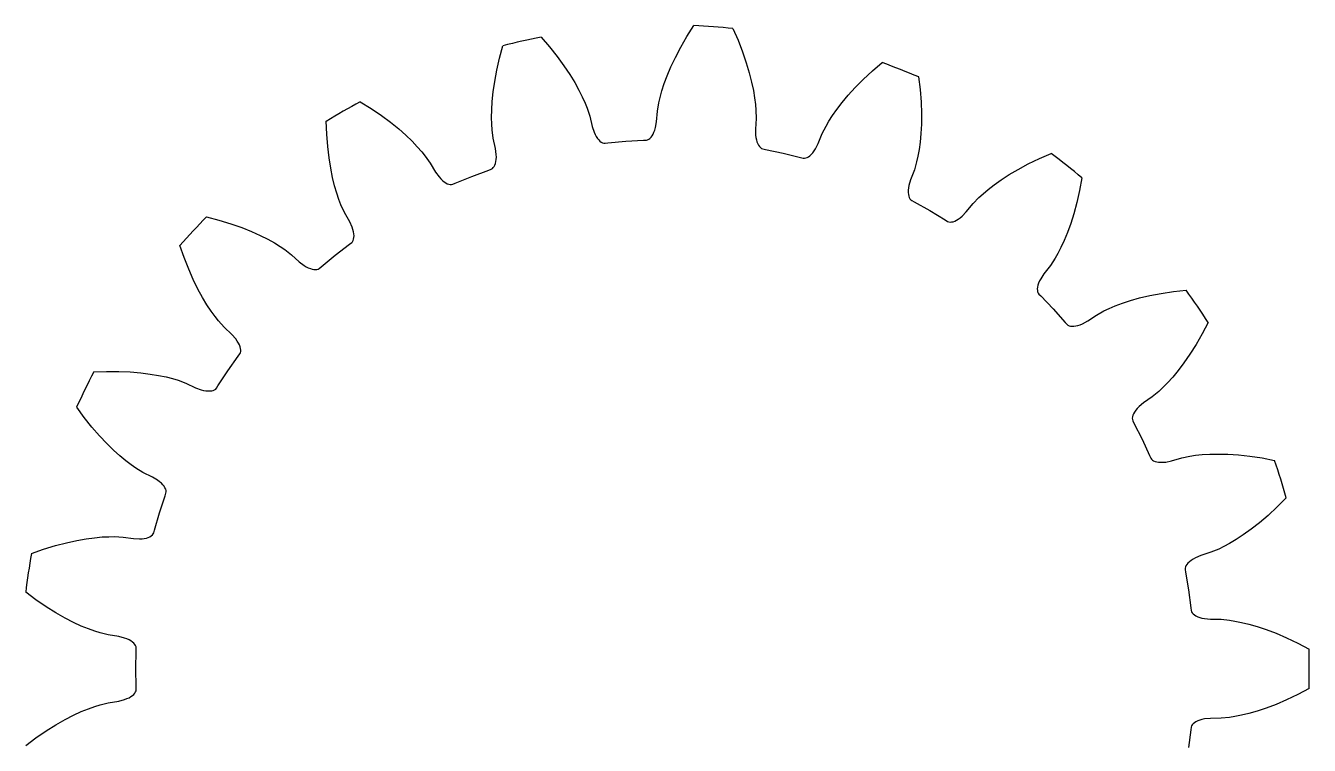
# Model space of a CAD drawing. Extents: x -11.4 to 11.5, y -11.5 to 11.5.
# Drawn here: x -11.42 to 11.5, y -1.37 to 11.49 of the extents above; entities that cross this region are included whole.
import ezdxf

# ---------------------------------------------------------------- set-up
doc = ezdxf.new("R2010")
doc.units = 0

msp = doc.modelspace()

# ---------------------------------------------------------------- linework, layer by layer
at = {"layer": 'layer0'}
for p, q in [((0.388, 11.296), (0.51, 11.489)), ((-2.216, 11.284), (-2.067, 11.112)), ((0.277, 11.103), (0.388, 11.296)), ((1.208, 11.436), (1.3, 11.228)), ((-2.959, 10.909), (-2.899, 11.129)), ((-2.067, 11.112), (-1.928, 10.938)), ((0.182, 10.922), (0.277, 11.103)), ((1.3, 11.228), (1.381, 11.02)), ((1.381, 11.02), (1.448, 10.827)), ((-3.008, 10.691), (-2.959, 10.909)), ((-1.928, 10.938), (-1.808, 10.773)), ((-1.808, 10.773), (-1.704, 10.617)), ((0.102, 10.753), (0.182, 10.922)), ((1.448, 10.827), (1.501, 10.648)), ((3.7, 10.68), (3.873, 10.828)), ((-3.045, 10.491), (-3.008, 10.691)), ((-1.704, 10.617), (-1.615, 10.471)), ((-0.017, 10.453), (0.036, 10.595)), ((0.036, 10.595), (0.102, 10.753)), ((1.501, 10.648), (1.543, 10.482)), ((3.537, 10.528), (3.7, 10.68)), ((4.525, 10.572), (4.552, 10.346)), ((-3.072, 10.305), (-3.045, 10.491)), ((-1.615, 10.471), (-1.541, 10.338)), ((-1.541, 10.338), (-1.48, 10.216)), ((-0.091, 10.208), (-0.059, 10.323)), ((-0.059, 10.323), (-0.017, 10.453)), ((1.543, 10.482), (1.575, 10.333)), ((1.575, 10.333), (1.597, 10.199)), ((3.267, 10.245), (3.393, 10.383)), ((3.393, 10.383), (3.537, 10.528)), ((4.552, 10.346), (4.568, 10.124)), ((-5.444, 10.13), (-5.251, 10.009)), ((-3.097, 9.983), (-3.088, 10.135)), ((-3.088, 10.135), (-3.072, 10.305)), ((-1.48, 10.216), (-1.431, 10.107)), ((-1.431, 10.107), (-1.394, 10.014)), ((-0.14, 9.961), (-0.114, 10.11)), ((-0.114, 10.11), (-0.091, 10.208)), ((1.597, 10.199), (1.612, 10.08)), ((3.065, 9.993), (3.157, 10.114)), ((3.157, 10.114), (3.267, 10.245)), ((4.568, 10.124), (4.575, 9.92)), ((-5.251, 10.009), (-5.067, 9.884)), ((-5.067, 9.884), (-4.903, 9.762)), ((-3.099, 9.847), (-3.097, 9.983)), ((-1.394, 10.014), (-1.347, 9.871)), ((-1.347, 9.871), (-1.303, 9.686)), ((-0.155, 9.772), (-0.14, 9.961)), ((1.612, 10.08), (1.62, 9.98)), ((1.62, 9.98), (1.623, 9.829)), ((2.922, 9.781), (2.986, 9.882)), ((2.986, 9.882), (3.065, 9.993)), ((4.575, 9.92), (4.573, 9.732)), ((-6.043, 9.552), (-6.051, 9.78)), ((-4.903, 9.762), (-4.757, 9.643)), ((-4.757, 9.643), (-4.63, 9.53)), ((-3.096, 9.727), (-3.099, 9.847)), ((-3.089, 9.627), (-3.096, 9.727)), ((-3.07, 9.478), (-3.089, 9.627)), ((-1.303, 9.686), (-1.269, 9.587)), ((-0.187, 9.624), (-0.174, 9.669)), ((-0.174, 9.669), (-0.155, 9.772)), ((1.623, 9.829), (1.61, 9.64)), ((1.61, 9.64), (1.613, 9.535)), ((2.803, 9.56), (2.871, 9.694)), ((2.871, 9.694), (2.922, 9.781)), ((4.573, 9.732), (4.565, 9.562)), ((-6.026, 9.33), (-6.043, 9.552)), ((-4.63, 9.53), (-4.52, 9.425)), ((-4.52, 9.425), (-4.426, 9.326)), ((-3.029, 9.292), (-3.07, 9.478)), ((-1.269, 9.587), (-1.25, 9.545)), ((-1.25, 9.545), (-1.23, 9.507)), ((-1.23, 9.507), (-1.209, 9.475)), ((-1.209, 9.475), (-1.187, 9.448)), ((-1.187, 9.448), (-1.165, 9.426)), ((-1.165, 9.426), (-1.142, 9.409)), ((-1.142, 9.409), (-1.12, 9.397)), ((-1.12, 9.397), (-1.097, 9.391)), ((-1.027, 9.394), (-0.706, 9.424)), ((-0.706, 9.424), (-0.385, 9.442)), ((-0.385, 9.442), (-0.337, 9.444)), ((-0.337, 9.444), (-0.315, 9.449)), ((-0.315, 9.449), (-0.294, 9.459)), ((-0.294, 9.459), (-0.273, 9.474)), ((-0.273, 9.474), (-0.253, 9.495)), ((-0.253, 9.495), (-0.234, 9.52)), ((-0.234, 9.52), (-0.217, 9.55)), ((-0.217, 9.55), (-0.201, 9.585)), ((-0.201, 9.585), (-0.187, 9.624)), ((1.613, 9.535), (1.619, 9.489)), ((1.619, 9.489), (1.627, 9.448)), ((1.627, 9.448), (1.638, 9.411)), ((1.638, 9.411), (1.651, 9.378)), ((2.732, 9.384), (2.803, 9.56)), ((4.55, 9.41), (4.532, 9.275)), ((4.565, 9.562), (4.55, 9.41)), ((-6.002, 9.127), (-6.026, 9.33)), ((-4.426, 9.326), (-4.347, 9.236)), ((-4.347, 9.236), (-4.284, 9.158)), ((-3.016, 9.188), (-3.029, 9.292)), ((-3.015, 9.142), (-3.016, 9.188)), ((-1.097, 9.391), (-1.075, 9.389)), ((-1.075, 9.389), (-1.027, 9.394)), ((1.651, 9.378), (1.665, 9.351)), ((1.665, 9.351), (1.682, 9.328)), ((1.682, 9.328), (1.7, 9.31)), ((1.7, 9.31), (1.72, 9.297)), ((1.72, 9.297), (1.74, 9.289)), ((1.74, 9.289), (1.788, 9.279)), ((1.788, 9.279), (2.103, 9.213)), ((2.103, 9.213), (2.416, 9.136)), ((2.582, 9.166), (2.608, 9.189)), ((2.608, 9.189), (2.633, 9.218)), ((2.633, 9.218), (2.659, 9.252)), ((2.659, 9.252), (2.684, 9.291)), ((2.684, 9.291), (2.732, 9.384)), ((4.532, 9.275), (4.511, 9.157)), ((6.684, 9.115), (6.893, 9.205)), ((-5.973, 8.942), (-6.002, 9.127)), ((-5.939, 8.774), (-5.973, 8.942)), ((-4.284, 9.158), (-4.196, 9.035)), ((-4.196, 9.035), (-4.1, 8.872)), ((-3.086, 8.937), (-3.069, 8.953)), ((-3.069, 8.953), (-3.053, 8.973)), ((-3.053, 8.973), (-3.04, 8.998)), ((-3.04, 8.998), (-3.03, 9.028)), ((-3.03, 9.028), (-3.022, 9.061)), ((-3.022, 9.061), (-3.017, 9.099)), ((-3.017, 9.099), (-3.015, 9.142)), ((2.416, 9.136), (2.462, 9.124)), ((2.462, 9.124), (2.484, 9.122)), ((2.484, 9.122), (2.508, 9.126)), ((2.508, 9.126), (2.532, 9.134)), ((2.532, 9.134), (2.557, 9.147)), ((2.557, 9.147), (2.582, 9.166)), ((4.489, 9.059), (4.448, 8.914)), ((4.511, 9.157), (4.489, 9.059)), ((6.303, 8.922), (6.483, 9.018)), ((6.483, 9.018), (6.684, 9.115)), ((-5.902, 8.627), (-5.939, 8.774)), ((-4.1, 8.872), (-4.038, 8.787)), ((-4.038, 8.787), (-4.008, 8.752)), ((-4.008, 8.752), (-3.978, 8.723)), ((-3.978, 8.723), (-3.948, 8.698)), ((-3.75, 8.674), (-3.452, 8.797)), ((-3.452, 8.797), (-3.151, 8.909)), ((-3.151, 8.909), (-3.105, 8.926)), ((-3.105, 8.926), (-3.086, 8.937)), ((4.38, 8.737), (4.352, 8.636)), ((4.448, 8.914), (4.38, 8.737)), ((5.874, 8.646), (5.998, 8.734)), ((5.998, 8.734), (6.142, 8.827)), ((6.142, 8.827), (6.303, 8.922)), ((7.441, 8.769), (7.399, 8.545)), ((-5.864, 8.496), (-5.902, 8.627)), ((-5.826, 8.383), (-5.864, 8.496)), ((-3.948, 8.698), (-3.919, 8.679)), ((-3.919, 8.679), (-3.891, 8.664)), ((-3.891, 8.664), (-3.865, 8.655)), ((-3.865, 8.655), (-3.84, 8.65)), ((-3.84, 8.65), (-3.816, 8.65)), ((-3.816, 8.65), (-3.794, 8.655)), ((-3.794, 8.655), (-3.75, 8.674)), ((4.34, 8.548), (4.339, 8.51)), ((4.339, 8.51), (4.342, 8.475)), ((4.344, 8.59), (4.34, 8.548)), ((4.352, 8.636), (4.344, 8.59)), ((5.601, 8.417), (5.675, 8.485)), ((5.675, 8.485), (5.766, 8.562)), ((5.766, 8.562), (5.874, 8.646)), ((7.399, 8.545), (7.349, 8.327)), ((-5.789, 8.289), (-5.826, 8.383)), ((-5.727, 8.152), (-5.789, 8.289)), ((4.342, 8.475), (4.348, 8.444)), ((4.348, 8.444), (4.357, 8.418)), ((4.357, 8.418), (4.369, 8.395)), ((4.369, 8.395), (4.384, 8.377)), ((4.384, 8.377), (4.401, 8.363)), ((4.401, 8.363), (4.443, 8.34)), ((4.443, 8.34), (4.725, 8.184)), ((5.376, 8.161), (5.496, 8.309)), ((5.496, 8.309), (5.601, 8.417)), ((7.349, 8.327), (7.296, 8.13)), ((-8.188, 8.075), (-7.968, 8.017)), ((-5.633, 7.986), (-5.727, 8.152)), ((4.725, 8.184), (5.001, 8.018)), ((5.2, 8.012), (5.233, 8.032)), ((5.233, 8.032), (5.267, 8.057)), ((5.267, 8.057), (5.303, 8.087)), ((5.303, 8.087), (5.376, 8.161)), ((7.296, 8.13), (7.239, 7.952)), ((-7.968, 8.017), (-7.755, 7.951)), ((-7.755, 7.951), (-7.562, 7.883)), ((-7.562, 7.883), (-7.389, 7.813)), ((-7.389, 7.813), (-7.233, 7.742)), ((-5.59, 7.891), (-5.633, 7.986)), ((-5.576, 7.847), (-5.59, 7.891)), ((-5.565, 7.806), (-5.576, 7.847)), ((-5.559, 7.768), (-5.565, 7.806)), ((5.001, 8.018), (5.042, 7.993)), ((5.042, 7.993), (5.063, 7.985)), ((5.063, 7.985), (5.086, 7.981)), ((5.086, 7.981), (5.112, 7.982)), ((5.112, 7.982), (5.139, 7.987)), ((5.139, 7.987), (5.169, 7.998)), ((5.169, 7.998), (5.2, 8.012)), ((7.239, 7.952), (7.18, 7.791)), ((-7.233, 7.742), (-7.097, 7.674)), ((-7.097, 7.674), (-6.978, 7.607)), ((-6.978, 7.607), (-6.876, 7.545)), ((-5.892, 7.388), (-5.637, 7.585)), ((-5.637, 7.585), (-5.598, 7.614)), ((-5.598, 7.614), (-5.583, 7.63)), ((-5.583, 7.63), (-5.571, 7.65)), ((-5.571, 7.65), (-5.563, 7.674)), ((-5.563, 7.674), (-5.558, 7.702)), ((-5.556, 7.733), (-5.559, 7.768)), ((-5.558, 7.702), (-5.556, 7.733)), ((7.122, 7.651), (7.065, 7.527)), ((7.18, 7.791), (7.122, 7.651)), ((-8.59, 7.346), (-8.664, 7.562)), ((-8.508, 7.139), (-8.59, 7.346)), ((-6.876, 7.545), (-6.793, 7.489)), ((-6.793, 7.489), (-6.673, 7.397)), ((-6.673, 7.397), (-6.533, 7.269)), ((-6.14, 7.183), (-5.892, 7.388)), ((7.01, 7.421), (6.96, 7.333)), ((7.065, 7.527), (7.01, 7.421)), ((-8.426, 6.952), (-8.508, 7.139)), ((-6.533, 7.269), (-6.449, 7.206)), ((-6.449, 7.206), (-6.409, 7.182)), ((-6.409, 7.182), (-6.372, 7.163)), ((-6.372, 7.163), (-6.336, 7.148)), ((-6.336, 7.148), (-6.303, 7.138)), ((-6.303, 7.138), (-6.272, 7.132)), ((-6.272, 7.132), (-6.244, 7.131)), ((-6.244, 7.131), (-6.219, 7.134)), ((-6.219, 7.134), (-6.196, 7.141)), ((-6.196, 7.141), (-6.177, 7.152)), ((-6.177, 7.152), (-6.14, 7.183)), ((6.878, 7.207), (6.76, 7.058)), ((6.96, 7.333), (6.878, 7.207)), ((-8.343, 6.784), (-8.426, 6.952)), ((6.666, 6.889), (6.654, 6.853)), ((6.683, 6.928), (6.666, 6.889)), ((6.704, 6.969), (6.683, 6.928)), ((6.76, 7.058), (6.704, 6.969)), ((-8.261, 6.634), (-8.343, 6.784)), ((6.647, 6.819), (6.643, 6.788)), ((6.643, 6.788), (6.644, 6.76)), ((6.644, 6.76), (6.649, 6.735)), ((6.654, 6.853), (6.647, 6.819)), ((6.649, 6.735), (6.658, 6.713)), ((6.658, 6.713), (6.67, 6.694)), ((6.67, 6.694), (6.704, 6.66)), ((6.704, 6.66), (6.927, 6.428)), ((8.47, 6.624), (8.653, 6.668)), ((8.653, 6.668), (8.853, 6.707)), ((8.853, 6.707), (9.074, 6.74)), ((9.074, 6.74), (9.3, 6.764)), ((-8.183, 6.504), (-8.261, 6.634)), ((-8.108, 6.39), (-8.183, 6.504)), ((6.927, 6.428), (7.142, 6.188)), ((7.833, 6.393), (7.924, 6.436)), ((7.924, 6.436), (8.034, 6.482)), ((8.034, 6.482), (8.162, 6.53)), ((8.162, 6.53), (8.306, 6.578)), ((8.306, 6.578), (8.47, 6.624)), ((-8.038, 6.293), (-8.108, 6.39)), ((-7.975, 6.214), (-8.038, 6.293)), ((-7.875, 6.102), (-7.975, 6.214)), ((7.451, 6.164), (7.543, 6.214)), ((7.543, 6.214), (7.701, 6.32)), ((7.701, 6.32), (7.833, 6.393)), ((-7.737, 5.971), (-7.875, 6.102)), ((-7.668, 5.892), (-7.737, 5.971)), ((7.142, 6.188), (7.174, 6.152)), ((7.174, 6.152), (7.191, 6.138)), ((7.191, 6.138), (7.213, 6.127)), ((7.213, 6.127), (7.237, 6.121)), ((7.237, 6.121), (7.265, 6.118)), ((7.265, 6.118), (7.297, 6.119)), ((7.297, 6.119), (7.331, 6.124)), ((7.331, 6.124), (7.368, 6.133)), ((7.368, 6.133), (7.408, 6.146)), ((7.408, 6.146), (7.451, 6.164)), ((9.589, 5.984), (9.477, 5.791)), ((9.695, 6.186), (9.589, 5.984)), ((-7.641, 5.855), (-7.668, 5.892)), ((-7.619, 5.819), (-7.641, 5.855)), ((-7.601, 5.785), (-7.619, 5.819)), ((-7.589, 5.752), (-7.601, 5.785)), ((-7.581, 5.722), (-7.589, 5.752)), ((9.477, 5.791), (9.368, 5.619)), ((-7.808, 5.323), (-7.622, 5.586)), ((-7.622, 5.586), (-7.594, 5.625)), ((-7.594, 5.625), (-7.584, 5.645)), ((-7.584, 5.645), (-7.579, 5.668)), ((-7.578, 5.694), (-7.581, 5.722)), ((-7.579, 5.668), (-7.578, 5.694)), ((9.368, 5.619), (9.261, 5.465)), ((-10.204, 5.303), (-9.977, 5.312)), ((-9.977, 5.312), (-9.754, 5.312)), ((-9.754, 5.312), (-9.55, 5.303)), ((-9.55, 5.303), (-9.363, 5.288)), ((-9.363, 5.288), (-9.194, 5.266)), ((-7.985, 5.054), (-7.808, 5.323)), ((9.158, 5.329), (9.061, 5.212)), ((9.261, 5.465), (9.158, 5.329)), ((-9.194, 5.266), (-9.044, 5.241)), ((-9.044, 5.241), (-8.91, 5.213)), ((-8.91, 5.213), (-8.795, 5.183)), ((-8.795, 5.183), (-8.698, 5.154)), ((-8.698, 5.154), (-8.557, 5.102)), ((-8.557, 5.102), (-8.385, 5.02)), ((-8.011, 5.014), (-7.985, 5.054)), ((8.969, 5.11), (8.886, 5.025)), ((9.061, 5.212), (8.969, 5.11)), ((-8.385, 5.02), (-8.286, 4.985)), ((-8.286, 4.985), (-8.242, 4.974)), ((-8.242, 4.974), (-8.2, 4.966)), ((-8.2, 4.966), (-8.162, 4.963)), ((-8.162, 4.963), (-8.127, 4.963)), ((-8.127, 4.963), (-8.096, 4.966)), ((-8.096, 4.966), (-8.069, 4.974)), ((-8.069, 4.974), (-8.045, 4.984)), ((-8.045, 4.984), (-8.026, 4.997)), ((-8.026, 4.997), (-8.011, 5.014)), ((8.696, 4.86), (8.54, 4.751)), ((8.812, 4.956), (8.696, 4.86)), ((8.886, 5.025), (8.812, 4.956)), ((-10.374, 4.488), (-10.508, 4.672)), ((8.379, 4.587), (8.361, 4.557)), ((8.401, 4.618), (8.379, 4.587)), ((8.428, 4.651), (8.401, 4.618)), ((8.46, 4.684), (8.428, 4.651)), ((8.54, 4.751), (8.46, 4.684)), ((-10.235, 4.314), (-10.374, 4.488)), ((8.342, 4.501), (8.339, 4.475)), ((8.339, 4.475), (8.341, 4.452)), ((8.341, 4.452), (8.347, 4.431)), ((8.349, 4.528), (8.342, 4.501)), ((8.347, 4.431), (8.369, 4.388)), ((8.361, 4.557), (8.349, 4.528)), ((8.369, 4.388), (8.514, 4.1)), ((-10.101, 4.16), (-10.235, 4.314)), ((-9.972, 4.024), (-10.101, 4.16)), ((-9.85, 3.904), (-9.972, 4.024)), ((-9.736, 3.803), (-9.85, 3.904)), ((8.514, 4.1), (8.649, 3.808)), ((-9.631, 3.716), (-9.736, 3.803)), ((-9.535, 3.644), (-9.631, 3.716)), ((8.649, 3.808), (8.668, 3.764)), ((8.668, 3.764), (8.681, 3.745)), ((8.681, 3.745), (8.698, 3.729)), ((8.698, 3.729), (8.72, 3.715)), ((8.72, 3.715), (8.746, 3.704)), ((8.746, 3.704), (8.776, 3.696)), ((8.776, 3.696), (8.81, 3.691)), ((8.81, 3.691), (8.849, 3.689)), ((8.849, 3.689), (8.891, 3.69)), ((8.891, 3.69), (8.937, 3.694)), ((8.937, 3.694), (9.04, 3.715)), ((9.04, 3.715), (9.222, 3.769)), ((9.222, 3.769), (9.369, 3.8)), ((9.369, 3.8), (9.469, 3.814)), ((9.469, 3.814), (9.588, 3.826)), ((9.588, 3.826), (9.724, 3.834)), ((9.724, 3.834), (9.876, 3.837)), ((9.876, 3.837), (10.047, 3.833)), ((10.047, 3.833), (10.234, 3.821)), ((10.234, 3.821), (10.437, 3.799)), ((10.437, 3.799), (10.657, 3.766)), ((10.657, 3.766), (10.881, 3.723)), ((-9.453, 3.587), (-9.535, 3.644)), ((-9.324, 3.509), (-9.453, 3.587)), ((-9.153, 3.425), (-9.324, 3.509)), ((-9.064, 3.37), (-9.153, 3.425)), ((-9.027, 3.342), (-9.064, 3.37)), ((-8.995, 3.315), (-9.027, 3.342)), ((-8.969, 3.287), (-8.995, 3.315)), ((-8.947, 3.26), (-8.969, 3.287)), ((-8.931, 3.233), (-8.947, 3.26)), ((-8.919, 3.207), (-8.931, 3.233)), ((-9.03, 2.785), (-8.93, 3.092)), ((-8.93, 3.092), (-8.914, 3.137)), ((-8.913, 3.183), (-8.919, 3.207)), ((-8.914, 3.137), (-8.911, 3.159)), ((-8.911, 3.159), (-8.913, 3.183)), ((11.087, 3.053), (10.927, 2.892)), ((-9.12, 2.476), (-9.03, 2.785)), ((10.927, 2.892), (10.763, 2.74)), ((10.608, 2.608), (10.46, 2.492)), ((10.763, 2.74), (10.608, 2.608)), ((-10.689, 2.253), (-10.506, 2.293)), ((-10.506, 2.293), (-10.338, 2.322)), ((-10.338, 2.322), (-10.187, 2.342)), ((-10.187, 2.342), (-10.051, 2.355)), ((-10.051, 2.355), (-9.932, 2.36)), ((-9.932, 2.36), (-9.831, 2.361)), ((-9.831, 2.361), (-9.68, 2.353)), ((-9.68, 2.353), (-9.492, 2.326)), ((-9.492, 2.326), (-9.388, 2.321)), ((-9.388, 2.321), (-9.341, 2.323)), ((-9.341, 2.323), (-9.3, 2.329)), ((-9.3, 2.329), (-9.262, 2.336)), ((-9.262, 2.336), (-9.229, 2.347)), ((-9.229, 2.347), (-9.2, 2.36)), ((-9.2, 2.36), (-9.176, 2.374)), ((-9.176, 2.374), (-9.157, 2.391)), ((-9.157, 2.391), (-9.142, 2.41)), ((-9.142, 2.41), (-9.133, 2.43)), ((-9.133, 2.43), (-9.12, 2.476)), ((10.194, 2.31), (10.077, 2.239)), ((10.321, 2.393), (10.194, 2.31)), ((10.46, 2.492), (10.321, 2.393)), ((-11.314, 2.059), (-11.099, 2.135)), ((-11.099, 2.135), (-10.886, 2.201)), ((-10.886, 2.201), (-10.689, 2.253)), ((9.743, 2.081), (9.561, 2.023)), ((9.882, 2.138), (9.743, 2.081)), ((9.972, 2.183), (9.882, 2.138)), ((10.077, 2.239), (9.972, 2.183)), ((9.298, 1.842), (9.288, 1.819)), ((9.313, 1.866), (9.298, 1.842)), ((9.333, 1.89), (9.313, 1.866)), ((9.358, 1.914), (9.333, 1.89)), ((9.389, 1.937), (9.358, 1.914)), ((9.424, 1.96), (9.389, 1.937)), ((9.465, 1.982), (9.424, 1.96)), ((9.561, 2.023), (9.465, 1.982)), ((9.288, 1.819), (9.282, 1.796)), ((9.282, 1.796), (9.282, 1.773)), ((9.282, 1.773), (9.291, 1.726)), ((9.291, 1.726), (9.344, 1.408)), ((9.344, 1.408), (9.387, 1.089)), ((-11.236, 1.231), (-11.418, 1.367)), ((-11.052, 1.106), (-11.236, 1.231)), ((-10.878, 0.998), (-11.052, 1.106)), ((-10.715, 0.905), (-10.878, 0.998)), ((9.387, 1.089), (9.393, 1.041)), ((9.393, 1.041), (9.399, 1.02)), ((9.399, 1.02), (9.411, 1)), ((9.411, 1), (9.428, 0.98)), ((9.428, 0.98), (9.449, 0.962)), ((9.449, 0.962), (9.475, 0.945)), ((9.475, 0.945), (9.507, 0.93)), ((9.507, 0.93), (9.543, 0.917)), ((-10.563, 0.828), (-10.715, 0.905)), ((-10.425, 0.764), (-10.563, 0.828)), ((-10.298, 0.713), (-10.425, 0.764)), ((-10.186, 0.672), (-10.298, 0.713)), ((9.543, 0.917), (9.583, 0.905)), ((9.583, 0.905), (9.629, 0.896)), ((9.629, 0.896), (9.733, 0.885)), ((9.733, 0.885), (9.923, 0.884)), ((9.923, 0.884), (10.073, 0.869)), ((10.073, 0.869), (10.172, 0.854)), ((10.172, 0.854), (10.29, 0.83)), ((10.29, 0.83), (10.422, 0.798)), ((10.422, 0.798), (10.568, 0.756)), ((10.568, 0.756), (10.73, 0.702)), ((10.73, 0.702), (10.905, 0.635)), ((-10.09, 0.642), (-10.186, 0.672)), ((-9.944, 0.605), (-10.09, 0.642)), ((-9.756, 0.575), (-9.944, 0.605)), ((-9.655, 0.549), (-9.756, 0.575)), ((-9.611, 0.533), (-9.655, 0.549)), ((-9.573, 0.516), (-9.611, 0.533)), ((-9.539, 0.497), (-9.573, 0.516)), ((-9.511, 0.478), (-9.539, 0.497)), ((-9.487, 0.457), (-9.511, 0.478)), ((10.905, 0.635), (11.093, 0.554)), ((11.093, 0.554), (11.294, 0.457)), ((-9.468, 0.436), (-9.487, 0.457)), ((-9.455, 0.414), (-9.468, 0.436)), ((-9.446, 0.392), (-9.455, 0.414)), ((-9.45, 0), (-9.445, 0.322)), ((-9.443, 0.37), (-9.446, 0.392)), ((-9.445, 0.322), (-9.443, 0.37)), ((11.294, 0.457), (11.495, 0.35)), ((-9.445, -0.322), (-9.45, 0)), ((-9.511, -0.478), (-9.487, -0.457)), ((-9.487, -0.457), (-9.468, -0.436)), ((-9.468, -0.436), (-9.455, -0.414)), ((-9.455, -0.414), (-9.446, -0.392)), ((-9.446, -0.392), (-9.443, -0.37)), ((-9.443, -0.37), (-9.445, -0.322)), ((11.294, -0.457), (11.093, -0.554)), ((11.495, -0.35), (11.294, -0.457)), ((-10.298, -0.713), (-10.186, -0.672)), ((-10.186, -0.672), (-10.09, -0.642)), ((-10.09, -0.642), (-9.944, -0.605)), ((-9.944, -0.605), (-9.756, -0.575)), ((-9.756, -0.575), (-9.655, -0.549)), ((-9.655, -0.549), (-9.611, -0.533)), ((-9.611, -0.533), (-9.573, -0.516)), ((-9.573, -0.516), (-9.539, -0.497)), ((-9.539, -0.497), (-9.511, -0.478)), ((10.905, -0.635), (10.73, -0.702)), ((11.093, -0.554), (10.905, -0.635)), ((-10.878, -0.998), (-10.715, -0.905)), ((-10.715, -0.905), (-10.563, -0.828)), ((-10.563, -0.828), (-10.425, -0.764)), ((-10.425, -0.764), (-10.298, -0.713)), ((9.543, -0.917), (9.507, -0.93)), ((9.583, -0.905), (9.543, -0.917)), ((9.629, -0.896), (9.583, -0.905)), ((9.733, -0.885), (9.629, -0.896)), ((9.923, -0.884), (9.733, -0.885)), ((10.073, -0.869), (9.923, -0.884)), ((10.172, -0.854), (10.073, -0.869)), ((10.29, -0.83), (10.172, -0.854)), ((10.422, -0.798), (10.29, -0.83)), ((10.568, -0.756), (10.422, -0.798)), ((10.73, -0.702), (10.568, -0.756)), ((-11.236, -1.231), (-11.052, -1.106)), ((-11.052, -1.106), (-10.878, -0.998)), ((9.387, -1.089), (9.344, -1.408)), ((9.393, -1.041), (9.387, -1.089)), ((9.399, -1.02), (9.393, -1.041)), ((9.411, -1), (9.399, -1.02)), ((9.428, -0.98), (9.411, -1)), ((9.449, -0.962), (9.428, -0.98)), ((9.475, -0.945), (9.449, -0.962)), ((9.507, -0.93), (9.475, -0.945)), ((-11.418, -1.367), (-11.236, -1.231))]:
    msp.add_line(p, q, dxfattribs=at)
for start, end in [(83.9694, 87.4592), (101.1122, 104.6021), (66.8265, 70.3164), (118.2551, 121.7449), (49.6836, 53.1735), (135.3979, 138.8878), (32.5408, 36.0306), (152.5408, 156.0307), (15.3979, 18.8878), (169.6836, 173.1735), (358.2551, 361.7449)]:
    msp.add_arc((0, 0), 11.5, start, end, dxfattribs=at)
at = {"layer": 'layer1'}
for p, q in [((0.388, 11.296), (0.51, 11.489)), ((-2.216, 11.284), (-2.067, 11.112)), ((0.277, 11.103), (0.388, 11.296)), ((1.208, 11.436), (1.3, 11.228)), ((-2.959, 10.909), (-2.899, 11.129)), ((-2.067, 11.112), (-1.928, 10.938)), ((0.182, 10.922), (0.277, 11.103)), ((1.3, 11.228), (1.381, 11.02)), ((1.381, 11.02), (1.448, 10.827)), ((-3.008, 10.691), (-2.959, 10.909)), ((-1.928, 10.938), (-1.808, 10.773)), ((-1.808, 10.773), (-1.704, 10.617)), ((0.102, 10.753), (0.182, 10.922)), ((1.448, 10.827), (1.501, 10.648)), ((3.7, 10.68), (3.873, 10.828)), ((-3.045, 10.491), (-3.008, 10.691)), ((-1.704, 10.617), (-1.615, 10.471)), ((-0.017, 10.453), (0.036, 10.595)), ((0.036, 10.595), (0.102, 10.753)), ((1.501, 10.648), (1.543, 10.482)), ((3.537, 10.528), (3.7, 10.68)), ((4.525, 10.572), (4.552, 10.346)), ((-3.072, 10.305), (-3.045, 10.491)), ((-1.615, 10.471), (-1.541, 10.338)), ((-1.541, 10.338), (-1.48, 10.216)), ((-0.091, 10.208), (-0.059, 10.323)), ((-0.059, 10.323), (-0.017, 10.453)), ((1.543, 10.482), (1.575, 10.333)), ((1.575, 10.333), (1.597, 10.199)), ((3.267, 10.245), (3.393, 10.383)), ((3.393, 10.383), (3.537, 10.528)), ((4.552, 10.346), (4.568, 10.124)), ((-5.444, 10.13), (-5.251, 10.009)), ((-3.097, 9.983), (-3.088, 10.135)), ((-3.088, 10.135), (-3.072, 10.305)), ((-1.48, 10.216), (-1.431, 10.107)), ((-1.431, 10.107), (-1.394, 10.014)), ((-0.14, 9.961), (-0.114, 10.11)), ((-0.114, 10.11), (-0.091, 10.208)), ((1.597, 10.199), (1.612, 10.08)), ((3.065, 9.993), (3.157, 10.114)), ((3.157, 10.114), (3.267, 10.245)), ((4.568, 10.124), (4.575, 9.92)), ((-5.251, 10.009), (-5.067, 9.884)), ((-5.067, 9.884), (-4.903, 9.762)), ((-3.099, 9.847), (-3.097, 9.983)), ((-1.394, 10.014), (-1.347, 9.871)), ((-1.347, 9.871), (-1.303, 9.686)), ((-0.155, 9.772), (-0.14, 9.961)), ((1.612, 10.08), (1.62, 9.98)), ((1.62, 9.98), (1.623, 9.829)), ((2.922, 9.781), (2.986, 9.882)), ((2.986, 9.882), (3.065, 9.993)), ((4.575, 9.92), (4.573, 9.732)), ((-6.043, 9.552), (-6.051, 9.78)), ((-4.903, 9.762), (-4.757, 9.643)), ((-4.757, 9.643), (-4.63, 9.53)), ((-3.096, 9.727), (-3.099, 9.847)), ((-3.089, 9.627), (-3.096, 9.727)), ((-3.07, 9.478), (-3.089, 9.627)), ((-1.303, 9.686), (-1.269, 9.587)), ((-0.187, 9.624), (-0.174, 9.669)), ((-0.174, 9.669), (-0.155, 9.772)), ((1.623, 9.829), (1.61, 9.64)), ((1.61, 9.64), (1.613, 9.535)), ((2.803, 9.56), (2.871, 9.694)), ((2.871, 9.694), (2.922, 9.781)), ((4.573, 9.732), (4.565, 9.562)), ((-6.026, 9.33), (-6.043, 9.552)), ((-4.63, 9.53), (-4.52, 9.425)), ((-4.52, 9.425), (-4.426, 9.326)), ((-3.029, 9.292), (-3.07, 9.478)), ((-1.269, 9.587), (-1.25, 9.545)), ((-1.25, 9.545), (-1.23, 9.507)), ((-1.23, 9.507), (-1.209, 9.475)), ((-1.209, 9.475), (-1.187, 9.448)), ((-1.187, 9.448), (-1.165, 9.426)), ((-1.165, 9.426), (-1.142, 9.409)), ((-1.142, 9.409), (-1.12, 9.397)), ((-1.12, 9.397), (-1.097, 9.391)), ((-1.027, 9.394), (-0.706, 9.424)), ((-0.706, 9.424), (-0.385, 9.442)), ((-0.385, 9.442), (-0.337, 9.444)), ((-0.337, 9.444), (-0.315, 9.449)), ((-0.315, 9.449), (-0.294, 9.459)), ((-0.294, 9.459), (-0.273, 9.474)), ((-0.273, 9.474), (-0.253, 9.495)), ((-0.253, 9.495), (-0.234, 9.52)), ((-0.234, 9.52), (-0.217, 9.55)), ((-0.217, 9.55), (-0.201, 9.585)), ((-0.201, 9.585), (-0.187, 9.624)), ((1.613, 9.535), (1.619, 9.489)), ((1.619, 9.489), (1.627, 9.448)), ((1.627, 9.448), (1.638, 9.411)), ((1.638, 9.411), (1.651, 9.378)), ((2.732, 9.384), (2.803, 9.56)), ((4.55, 9.41), (4.532, 9.275)), ((4.565, 9.562), (4.55, 9.41)), ((-6.002, 9.127), (-6.026, 9.33)), ((-4.426, 9.326), (-4.347, 9.236)), ((-4.347, 9.236), (-4.284, 9.158)), ((-3.016, 9.188), (-3.029, 9.292)), ((-3.015, 9.142), (-3.016, 9.188)), ((-1.097, 9.391), (-1.075, 9.389)), ((-1.075, 9.389), (-1.027, 9.394)), ((1.651, 9.378), (1.665, 9.351)), ((1.665, 9.351), (1.682, 9.328)), ((1.682, 9.328), (1.7, 9.31)), ((1.7, 9.31), (1.72, 9.297)), ((1.72, 9.297), (1.74, 9.289)), ((1.74, 9.289), (1.788, 9.279)), ((1.788, 9.279), (2.103, 9.213)), ((2.103, 9.213), (2.416, 9.136)), ((2.582, 9.166), (2.608, 9.189)), ((2.608, 9.189), (2.633, 9.218)), ((2.633, 9.218), (2.659, 9.252)), ((2.659, 9.252), (2.684, 9.291)), ((2.684, 9.291), (2.732, 9.384)), ((4.532, 9.275), (4.511, 9.157)), ((6.684, 9.115), (6.893, 9.205)), ((-5.973, 8.942), (-6.002, 9.127)), ((-5.939, 8.774), (-5.973, 8.942)), ((-4.284, 9.158), (-4.196, 9.035)), ((-4.196, 9.035), (-4.1, 8.872)), ((-3.086, 8.937), (-3.069, 8.953)), ((-3.069, 8.953), (-3.053, 8.973)), ((-3.053, 8.973), (-3.04, 8.998)), ((-3.04, 8.998), (-3.03, 9.028)), ((-3.03, 9.028), (-3.022, 9.061)), ((-3.022, 9.061), (-3.017, 9.099)), ((-3.017, 9.099), (-3.015, 9.142)), ((2.416, 9.136), (2.462, 9.124)), ((2.462, 9.124), (2.484, 9.122)), ((2.484, 9.122), (2.508, 9.126)), ((2.508, 9.126), (2.532, 9.134)), ((2.532, 9.134), (2.557, 9.147)), ((2.557, 9.147), (2.582, 9.166)), ((4.489, 9.059), (4.448, 8.914)), ((4.511, 9.157), (4.489, 9.059)), ((6.303, 8.922), (6.483, 9.018)), ((6.483, 9.018), (6.684, 9.115)), ((-5.902, 8.627), (-5.939, 8.774)), ((-4.1, 8.872), (-4.038, 8.787)), ((-4.038, 8.787), (-4.008, 8.752)), ((-4.008, 8.752), (-3.978, 8.723)), ((-3.978, 8.723), (-3.948, 8.698)), ((-3.75, 8.674), (-3.452, 8.797)), ((-3.452, 8.797), (-3.151, 8.909)), ((-3.151, 8.909), (-3.105, 8.926)), ((-3.105, 8.926), (-3.086, 8.937)), ((4.38, 8.737), (4.352, 8.636)), ((4.448, 8.914), (4.38, 8.737)), ((5.874, 8.646), (5.998, 8.734)), ((5.998, 8.734), (6.142, 8.827)), ((6.142, 8.827), (6.303, 8.922)), ((7.441, 8.769), (7.399, 8.545)), ((-5.864, 8.496), (-5.902, 8.627)), ((-5.826, 8.383), (-5.864, 8.496)), ((-3.948, 8.698), (-3.919, 8.679)), ((-3.919, 8.679), (-3.891, 8.664)), ((-3.891, 8.664), (-3.865, 8.655)), ((-3.865, 8.655), (-3.84, 8.65)), ((-3.84, 8.65), (-3.816, 8.65)), ((-3.816, 8.65), (-3.794, 8.655)), ((-3.794, 8.655), (-3.75, 8.674)), ((4.34, 8.548), (4.339, 8.51)), ((4.339, 8.51), (4.342, 8.475)), ((4.344, 8.59), (4.34, 8.548)), ((4.352, 8.636), (4.344, 8.59)), ((5.601, 8.417), (5.675, 8.485)), ((5.675, 8.485), (5.766, 8.562)), ((5.766, 8.562), (5.874, 8.646)), ((7.399, 8.545), (7.349, 8.327)), ((-5.789, 8.289), (-5.826, 8.383)), ((-5.727, 8.152), (-5.789, 8.289)), ((4.342, 8.475), (4.348, 8.444)), ((4.348, 8.444), (4.357, 8.418)), ((4.357, 8.418), (4.369, 8.395)), ((4.369, 8.395), (4.384, 8.377)), ((4.384, 8.377), (4.401, 8.363)), ((4.401, 8.363), (4.443, 8.34)), ((4.443, 8.34), (4.725, 8.184)), ((5.376, 8.161), (5.496, 8.309)), ((5.496, 8.309), (5.601, 8.417)), ((7.349, 8.327), (7.296, 8.13)), ((-8.188, 8.075), (-7.968, 8.017)), ((-5.633, 7.986), (-5.727, 8.152)), ((4.725, 8.184), (5.001, 8.018)), ((5.2, 8.012), (5.233, 8.032)), ((5.233, 8.032), (5.267, 8.057)), ((5.267, 8.057), (5.303, 8.087)), ((5.303, 8.087), (5.376, 8.161)), ((7.296, 8.13), (7.239, 7.952)), ((-7.968, 8.017), (-7.755, 7.951)), ((-7.755, 7.951), (-7.562, 7.883)), ((-7.562, 7.883), (-7.389, 7.813)), ((-7.389, 7.813), (-7.233, 7.742)), ((-5.59, 7.891), (-5.633, 7.986)), ((-5.576, 7.847), (-5.59, 7.891)), ((-5.565, 7.806), (-5.576, 7.847)), ((-5.559, 7.768), (-5.565, 7.806)), ((5.001, 8.018), (5.042, 7.993)), ((5.042, 7.993), (5.063, 7.985)), ((5.063, 7.985), (5.086, 7.981)), ((5.086, 7.981), (5.112, 7.982)), ((5.112, 7.982), (5.139, 7.987)), ((5.139, 7.987), (5.169, 7.998)), ((5.169, 7.998), (5.2, 8.012)), ((7.239, 7.952), (7.18, 7.791)), ((-7.233, 7.742), (-7.097, 7.674)), ((-7.097, 7.674), (-6.978, 7.607)), ((-6.978, 7.607), (-6.876, 7.545)), ((-5.892, 7.388), (-5.637, 7.585)), ((-5.637, 7.585), (-5.598, 7.614)), ((-5.598, 7.614), (-5.583, 7.63)), ((-5.583, 7.63), (-5.571, 7.65)), ((-5.571, 7.65), (-5.563, 7.674)), ((-5.563, 7.674), (-5.558, 7.702)), ((-5.556, 7.733), (-5.559, 7.768)), ((-5.558, 7.702), (-5.556, 7.733)), ((7.122, 7.651), (7.065, 7.527)), ((7.18, 7.791), (7.122, 7.651)), ((-8.59, 7.346), (-8.664, 7.562)), ((-8.508, 7.139), (-8.59, 7.346)), ((-6.876, 7.545), (-6.793, 7.489)), ((-6.793, 7.489), (-6.673, 7.397)), ((-6.673, 7.397), (-6.533, 7.269)), ((-6.14, 7.183), (-5.892, 7.388)), ((7.01, 7.421), (6.96, 7.333)), ((7.065, 7.527), (7.01, 7.421)), ((-8.426, 6.952), (-8.508, 7.139)), ((-6.533, 7.269), (-6.449, 7.206)), ((-6.449, 7.206), (-6.409, 7.182)), ((-6.409, 7.182), (-6.372, 7.163)), ((-6.372, 7.163), (-6.336, 7.148)), ((-6.336, 7.148), (-6.303, 7.138)), ((-6.303, 7.138), (-6.272, 7.132)), ((-6.272, 7.132), (-6.244, 7.131)), ((-6.244, 7.131), (-6.219, 7.134)), ((-6.219, 7.134), (-6.196, 7.141)), ((-6.196, 7.141), (-6.177, 7.152)), ((-6.177, 7.152), (-6.14, 7.183)), ((6.878, 7.207), (6.76, 7.058)), ((6.96, 7.333), (6.878, 7.207)), ((-8.343, 6.784), (-8.426, 6.952)), ((6.666, 6.889), (6.654, 6.853)), ((6.683, 6.928), (6.666, 6.889)), ((6.704, 6.969), (6.683, 6.928)), ((6.76, 7.058), (6.704, 6.969)), ((-8.261, 6.634), (-8.343, 6.784)), ((6.647, 6.819), (6.643, 6.788)), ((6.643, 6.788), (6.644, 6.76)), ((6.644, 6.76), (6.649, 6.735)), ((6.654, 6.853), (6.647, 6.819)), ((6.649, 6.735), (6.658, 6.713)), ((6.658, 6.713), (6.67, 6.694)), ((6.67, 6.694), (6.704, 6.66)), ((6.704, 6.66), (6.927, 6.428)), ((8.47, 6.624), (8.653, 6.668)), ((8.653, 6.668), (8.853, 6.707)), ((8.853, 6.707), (9.074, 6.74)), ((9.074, 6.74), (9.3, 6.764)), ((-8.183, 6.504), (-8.261, 6.634)), ((-8.108, 6.39), (-8.183, 6.504)), ((6.927, 6.428), (7.142, 6.188)), ((7.833, 6.393), (7.924, 6.436)), ((7.924, 6.436), (8.034, 6.482)), ((8.034, 6.482), (8.162, 6.53)), ((8.162, 6.53), (8.306, 6.578)), ((8.306, 6.578), (8.47, 6.624)), ((-8.038, 6.293), (-8.108, 6.39)), ((-7.975, 6.214), (-8.038, 6.293)), ((-7.875, 6.102), (-7.975, 6.214)), ((7.451, 6.164), (7.543, 6.214)), ((7.543, 6.214), (7.701, 6.32)), ((7.701, 6.32), (7.833, 6.393)), ((-7.737, 5.971), (-7.875, 6.102)), ((-7.668, 5.892), (-7.737, 5.971)), ((7.142, 6.188), (7.174, 6.152)), ((7.174, 6.152), (7.191, 6.138)), ((7.191, 6.138), (7.213, 6.127)), ((7.213, 6.127), (7.237, 6.121)), ((7.237, 6.121), (7.265, 6.118)), ((7.265, 6.118), (7.297, 6.119)), ((7.297, 6.119), (7.331, 6.124)), ((7.331, 6.124), (7.368, 6.133)), ((7.368, 6.133), (7.408, 6.146)), ((7.408, 6.146), (7.451, 6.164)), ((9.589, 5.984), (9.477, 5.791)), ((9.695, 6.186), (9.589, 5.984)), ((-7.641, 5.855), (-7.668, 5.892)), ((-7.619, 5.819), (-7.641, 5.855)), ((-7.601, 5.785), (-7.619, 5.819)), ((-7.589, 5.752), (-7.601, 5.785)), ((-7.581, 5.722), (-7.589, 5.752)), ((9.477, 5.791), (9.368, 5.619)), ((-7.808, 5.323), (-7.622, 5.586)), ((-7.622, 5.586), (-7.594, 5.625)), ((-7.594, 5.625), (-7.584, 5.645)), ((-7.584, 5.645), (-7.579, 5.668)), ((-7.578, 5.694), (-7.581, 5.722)), ((-7.579, 5.668), (-7.578, 5.694)), ((9.368, 5.619), (9.261, 5.465)), ((-10.204, 5.303), (-9.977, 5.312)), ((-9.977, 5.312), (-9.754, 5.312)), ((-9.754, 5.312), (-9.55, 5.303)), ((-9.55, 5.303), (-9.363, 5.288)), ((-9.363, 5.288), (-9.194, 5.266)), ((-7.985, 5.054), (-7.808, 5.323)), ((9.158, 5.329), (9.061, 5.212)), ((9.261, 5.465), (9.158, 5.329)), ((-9.194, 5.266), (-9.044, 5.241)), ((-9.044, 5.241), (-8.91, 5.213)), ((-8.91, 5.213), (-8.795, 5.183)), ((-8.795, 5.183), (-8.698, 5.154)), ((-8.698, 5.154), (-8.557, 5.102)), ((-8.557, 5.102), (-8.385, 5.02)), ((-8.011, 5.014), (-7.985, 5.054)), ((8.969, 5.11), (8.886, 5.025)), ((9.061, 5.212), (8.969, 5.11)), ((-8.385, 5.02), (-8.286, 4.985)), ((-8.286, 4.985), (-8.242, 4.974)), ((-8.242, 4.974), (-8.2, 4.966)), ((-8.2, 4.966), (-8.162, 4.963)), ((-8.162, 4.963), (-8.127, 4.963)), ((-8.127, 4.963), (-8.096, 4.966)), ((-8.096, 4.966), (-8.069, 4.974)), ((-8.069, 4.974), (-8.045, 4.984)), ((-8.045, 4.984), (-8.026, 4.997)), ((-8.026, 4.997), (-8.011, 5.014)), ((8.696, 4.86), (8.54, 4.751)), ((8.812, 4.956), (8.696, 4.86)), ((8.886, 5.025), (8.812, 4.956)), ((-10.374, 4.488), (-10.508, 4.672)), ((8.379, 4.587), (8.361, 4.557)), ((8.401, 4.618), (8.379, 4.587)), ((8.428, 4.651), (8.401, 4.618)), ((8.46, 4.684), (8.428, 4.651)), ((8.54, 4.751), (8.46, 4.684)), ((-10.235, 4.314), (-10.374, 4.488)), ((8.342, 4.501), (8.339, 4.475)), ((8.339, 4.475), (8.341, 4.452)), ((8.341, 4.452), (8.347, 4.431)), ((8.349, 4.528), (8.342, 4.501)), ((8.347, 4.431), (8.369, 4.388)), ((8.361, 4.557), (8.349, 4.528)), ((8.369, 4.388), (8.514, 4.1)), ((-10.101, 4.16), (-10.235, 4.314)), ((-9.972, 4.024), (-10.101, 4.16)), ((-9.85, 3.904), (-9.972, 4.024)), ((-9.736, 3.803), (-9.85, 3.904)), ((8.514, 4.1), (8.649, 3.808)), ((-9.631, 3.716), (-9.736, 3.803)), ((-9.535, 3.644), (-9.631, 3.716)), ((8.649, 3.808), (8.668, 3.764)), ((8.668, 3.764), (8.681, 3.745)), ((8.681, 3.745), (8.698, 3.729)), ((8.698, 3.729), (8.72, 3.715)), ((8.72, 3.715), (8.746, 3.704)), ((8.746, 3.704), (8.776, 3.696)), ((8.776, 3.696), (8.81, 3.691)), ((8.81, 3.691), (8.849, 3.689)), ((8.849, 3.689), (8.891, 3.69)), ((8.891, 3.69), (8.937, 3.694)), ((8.937, 3.694), (9.04, 3.715)), ((9.04, 3.715), (9.222, 3.769)), ((9.222, 3.769), (9.369, 3.8)), ((9.369, 3.8), (9.469, 3.814)), ((9.469, 3.814), (9.588, 3.826)), ((9.588, 3.826), (9.724, 3.834)), ((9.724, 3.834), (9.876, 3.837)), ((9.876, 3.837), (10.047, 3.833)), ((10.047, 3.833), (10.234, 3.821)), ((10.234, 3.821), (10.437, 3.799)), ((10.437, 3.799), (10.657, 3.766)), ((10.657, 3.766), (10.881, 3.723)), ((-9.453, 3.587), (-9.535, 3.644)), ((-9.324, 3.509), (-9.453, 3.587)), ((-9.153, 3.425), (-9.324, 3.509)), ((-9.064, 3.37), (-9.153, 3.425)), ((-9.027, 3.342), (-9.064, 3.37)), ((-8.995, 3.315), (-9.027, 3.342)), ((-8.969, 3.287), (-8.995, 3.315)), ((-8.947, 3.26), (-8.969, 3.287)), ((-8.931, 3.233), (-8.947, 3.26)), ((-8.919, 3.207), (-8.931, 3.233)), ((-9.03, 2.785), (-8.93, 3.092)), ((-8.93, 3.092), (-8.914, 3.137)), ((-8.913, 3.183), (-8.919, 3.207)), ((-8.914, 3.137), (-8.911, 3.159)), ((-8.911, 3.159), (-8.913, 3.183)), ((11.087, 3.053), (10.927, 2.892)), ((-9.12, 2.476), (-9.03, 2.785)), ((10.927, 2.892), (10.763, 2.74)), ((10.608, 2.608), (10.46, 2.492)), ((10.763, 2.74), (10.608, 2.608)), ((-10.689, 2.253), (-10.506, 2.293)), ((-10.506, 2.293), (-10.338, 2.322)), ((-10.338, 2.322), (-10.187, 2.342)), ((-10.187, 2.342), (-10.051, 2.355)), ((-10.051, 2.355), (-9.932, 2.36)), ((-9.932, 2.36), (-9.831, 2.361)), ((-9.831, 2.361), (-9.68, 2.353)), ((-9.68, 2.353), (-9.492, 2.326)), ((-9.492, 2.326), (-9.388, 2.321)), ((-9.388, 2.321), (-9.341, 2.323)), ((-9.341, 2.323), (-9.3, 2.329)), ((-9.3, 2.329), (-9.262, 2.336)), ((-9.262, 2.336), (-9.229, 2.347)), ((-9.229, 2.347), (-9.2, 2.36)), ((-9.2, 2.36), (-9.176, 2.374)), ((-9.176, 2.374), (-9.157, 2.391)), ((-9.157, 2.391), (-9.142, 2.41)), ((-9.142, 2.41), (-9.133, 2.43)), ((-9.133, 2.43), (-9.12, 2.476)), ((10.194, 2.31), (10.077, 2.239)), ((10.321, 2.393), (10.194, 2.31)), ((10.46, 2.492), (10.321, 2.393)), ((-11.314, 2.059), (-11.099, 2.135)), ((-11.099, 2.135), (-10.886, 2.201)), ((-10.886, 2.201), (-10.689, 2.253)), ((9.743, 2.081), (9.561, 2.023)), ((9.882, 2.138), (9.743, 2.081)), ((9.972, 2.183), (9.882, 2.138)), ((10.077, 2.239), (9.972, 2.183)), ((9.298, 1.842), (9.288, 1.819)), ((9.313, 1.866), (9.298, 1.842)), ((9.333, 1.89), (9.313, 1.866)), ((9.358, 1.914), (9.333, 1.89)), ((9.389, 1.937), (9.358, 1.914)), ((9.424, 1.96), (9.389, 1.937)), ((9.465, 1.982), (9.424, 1.96)), ((9.561, 2.023), (9.465, 1.982)), ((9.288, 1.819), (9.282, 1.796)), ((9.282, 1.796), (9.282, 1.773)), ((9.282, 1.773), (9.291, 1.726)), ((9.291, 1.726), (9.344, 1.408)), ((9.344, 1.408), (9.387, 1.089)), ((-11.236, 1.231), (-11.418, 1.367)), ((-11.052, 1.106), (-11.236, 1.231)), ((-10.878, 0.998), (-11.052, 1.106)), ((-10.715, 0.905), (-10.878, 0.998)), ((9.387, 1.089), (9.393, 1.041)), ((9.393, 1.041), (9.399, 1.02)), ((9.399, 1.02), (9.411, 1)), ((9.411, 1), (9.428, 0.98)), ((9.428, 0.98), (9.449, 0.962)), ((9.449, 0.962), (9.475, 0.945)), ((9.475, 0.945), (9.507, 0.93)), ((9.507, 0.93), (9.543, 0.917)), ((-10.563, 0.828), (-10.715, 0.905)), ((-10.425, 0.764), (-10.563, 0.828)), ((-10.298, 0.713), (-10.425, 0.764)), ((-10.186, 0.672), (-10.298, 0.713)), ((9.543, 0.917), (9.583, 0.905)), ((9.583, 0.905), (9.629, 0.896)), ((9.629, 0.896), (9.733, 0.885)), ((9.733, 0.885), (9.923, 0.884)), ((9.923, 0.884), (10.073, 0.869)), ((10.073, 0.869), (10.172, 0.854)), ((10.172, 0.854), (10.29, 0.83)), ((10.29, 0.83), (10.422, 0.798)), ((10.422, 0.798), (10.568, 0.756)), ((10.568, 0.756), (10.73, 0.702)), ((10.73, 0.702), (10.905, 0.635)), ((-10.09, 0.642), (-10.186, 0.672)), ((-9.944, 0.605), (-10.09, 0.642)), ((-9.756, 0.575), (-9.944, 0.605)), ((-9.655, 0.549), (-9.756, 0.575)), ((-9.611, 0.533), (-9.655, 0.549)), ((-9.573, 0.516), (-9.611, 0.533)), ((-9.539, 0.497), (-9.573, 0.516)), ((-9.511, 0.478), (-9.539, 0.497)), ((-9.487, 0.457), (-9.511, 0.478)), ((10.905, 0.635), (11.093, 0.554)), ((11.093, 0.554), (11.294, 0.457)), ((-9.468, 0.436), (-9.487, 0.457)), ((-9.455, 0.414), (-9.468, 0.436)), ((-9.446, 0.392), (-9.455, 0.414)), ((-9.45, 0), (-9.445, 0.322)), ((-9.443, 0.37), (-9.446, 0.392)), ((-9.445, 0.322), (-9.443, 0.37)), ((11.294, 0.457), (11.495, 0.35)), ((-9.445, -0.322), (-9.45, 0)), ((-9.511, -0.478), (-9.487, -0.457)), ((-9.487, -0.457), (-9.468, -0.436)), ((-9.468, -0.436), (-9.455, -0.414)), ((-9.455, -0.414), (-9.446, -0.392)), ((-9.446, -0.392), (-9.443, -0.37)), ((-9.443, -0.37), (-9.445, -0.322)), ((11.294, -0.457), (11.093, -0.554)), ((11.495, -0.35), (11.294, -0.457)), ((-10.298, -0.713), (-10.186, -0.672)), ((-10.186, -0.672), (-10.09, -0.642)), ((-10.09, -0.642), (-9.944, -0.605)), ((-9.944, -0.605), (-9.756, -0.575)), ((-9.756, -0.575), (-9.655, -0.549)), ((-9.655, -0.549), (-9.611, -0.533)), ((-9.611, -0.533), (-9.573, -0.516)), ((-9.573, -0.516), (-9.539, -0.497)), ((-9.539, -0.497), (-9.511, -0.478)), ((10.905, -0.635), (10.73, -0.702)), ((11.093, -0.554), (10.905, -0.635)), ((-10.878, -0.998), (-10.715, -0.905)), ((-10.715, -0.905), (-10.563, -0.828)), ((-10.563, -0.828), (-10.425, -0.764)), ((-10.425, -0.764), (-10.298, -0.713)), ((9.543, -0.917), (9.507, -0.93)), ((9.583, -0.905), (9.543, -0.917)), ((9.629, -0.896), (9.583, -0.905)), ((9.733, -0.885), (9.629, -0.896)), ((9.923, -0.884), (9.733, -0.885)), ((10.073, -0.869), (9.923, -0.884)), ((10.172, -0.854), (10.073, -0.869)), ((10.29, -0.83), (10.172, -0.854)), ((10.422, -0.798), (10.29, -0.83)), ((10.568, -0.756), (10.422, -0.798)), ((10.73, -0.702), (10.568, -0.756)), ((-11.236, -1.231), (-11.052, -1.106)), ((-11.052, -1.106), (-10.878, -0.998)), ((9.387, -1.089), (9.344, -1.408)), ((9.393, -1.041), (9.387, -1.089)), ((9.399, -1.02), (9.393, -1.041)), ((9.411, -1), (9.399, -1.02)), ((9.428, -0.98), (9.411, -1)), ((9.449, -0.962), (9.428, -0.98)), ((9.475, -0.945), (9.449, -0.962)), ((9.507, -0.93), (9.475, -0.945)), ((-11.418, -1.367), (-11.236, -1.231))]:
    msp.add_line(p, q, dxfattribs=at)
for start, end in [(83.9694, 87.4592), (101.1122, 104.6021), (66.8265, 70.3164), (118.2551, 121.7449), (49.6836, 53.1735), (135.3979, 138.8878), (32.5408, 36.0306), (152.5408, 156.0307), (15.3979, 18.8878), (169.6836, 173.1735), (358.2551, 361.7449)]:
    msp.add_arc((0, 0), 11.5, start, end, dxfattribs=at)

doc.saveas('drawing.dxf')
